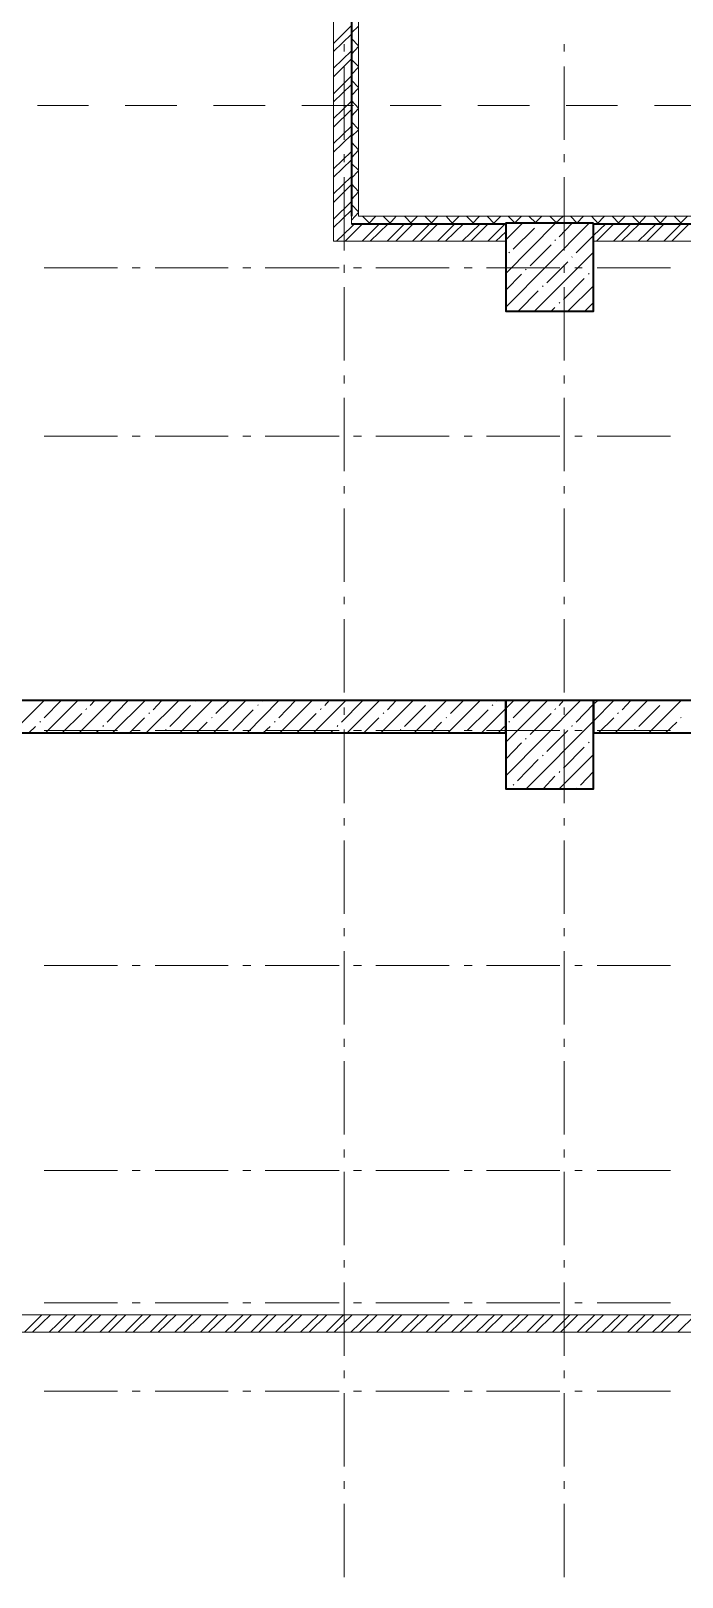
# Model space of a CAD drawing. Header units: millimetres. Extents: x -249154 to 415037, y -45458 to 354837.
# Drawn here: x -215240 to -210804, y 10750 to 21286 of the extents above; entities that cross this region are included whole.
import ezdxf

# ---------------------------------------------------------------- set-up
doc = ezdxf.new("R2010")
doc.units = ezdxf.units.MM

msp = doc.modelspace()

# ---------------------------------------------------------------- linework, layer by layer
at = {"lineweight": 9}
for points in [[(-213056, 24586), (-203312, 24586), (-203312, 24709), (-213056, 24709), (-213056, 28412), (-213179, 28412), (-213179, 19854), (-213056, 19854), (-212005, 19854), (-212005, 19973), (-213056, 19973), (-213056, 20024)], [(-211408, 19973), (-211408, 19854), (-208205, 19854), (-208205, 19973)], [(-215911, 12420), (-210404, 12420), (-210404, 12538), (-215911, 12538)]]:
    msp.add_lwpolyline(points, close=True, dxfattribs=at)
for points in [[(-203151, 16724), (-203151, 16770), (-203651, 16770), (-203651, 19973), (-203651, 20024), (-213009, 20024), (-213009, 24586), (-213056, 24586)], [(-213179, 21201), (-213056, 21324)], [(-213056, 21273), (-213009, 21320)], [(-213179, 21146), (-213056, 21265)], [(-213107, 21146), (-213107, 21197)], [(-213009, 21185), (-213056, 21235)], [(-213056, 21129), (-213009, 21180)], [(-211607, 21146), (-211607, 21197)], [(-213179, 21032), (-213056, 21151)], [(-213179, 20973), (-213056, 21096)], [(-213009, 21045), (-213056, 21091)], [(-213179, 20858), (-213056, 20981)], [(-213107, 20545), (-213107, 21045)], [(-213056, 20990), (-213009, 21040)], [(-211607, 20545), (-211607, 21045)], [(-213179, 20803), (-213056, 20922)], [(-213179, 20176), (-213179, 20896)], [(-213009, 20901), (-213056, 20952)], [(-213056, 20846), (-213009, 20896)], [(-213009, 20896), (-213009, 20176)], [(-215195, 20778), (-214848, 20778)], [(-214598, 20778), (-214246, 20778)], [(-213996, 20778), (-213645, 20778)], [(-213395, 20778), (-213043, 20778)], [(-213179, 20689), (-213056, 20807)], [(-213009, 20761), (-213056, 20812)], [(-213056, 20706), (-213009, 20757)], [(-212793, 20778), (-212446, 20778)], [(-212196, 20778), (-211844, 20778)], [(-211594, 20778), (-211243, 20778)], [(-210993, 20778), (-210641, 20778)], [(-213179, 20630), (-213056, 20752)], [(-213009, 20617), (-213056, 20668)], [(-213179, 20519), (-213056, 20638)], [(-213179, 20460), (-213056, 20579)], [(-213056, 20566), (-213009, 20613)], [(-213179, 20346), (-213056, 20464)], [(-213107, 20392), (-213107, 20447)], [(-213009, 20477), (-213056, 20528)], [(-213056, 20422), (-213009, 20473)], [(-211607, 20392), (-211607, 20447)], [(-213179, 20291), (-213056, 20409)], [(-213009, 20337), (-213056, 20384)], [(-213179, 20176), (-213056, 20295)], [(-213179, 20117), (-213056, 20240)], [(-213107, 19791), (-213107, 20291)], [(-213056, 20282), (-213009, 20333)], [(-213009, 20193), (-213056, 20244)], [(-211607, 19791), (-211607, 20291)], [(-213179, 20003), (-213056, 20125)], [(-213056, 20138), (-213009, 20189)], [(-213179, 19947), (-213056, 20066)], [(-213009, 20053), (-213056, 20104)], [(-213056, 19998), (-213030, 20024), (-213009, 20049)], [(-213056, 20024), (-213056, 19973)], [(-212929, 19973), (-212980, 20024)], [(-212941, 19973), (-212891, 20024)], [(-212789, 19973), (-212840, 20024)], [(-212797, 19973), (-212751, 20024)], [(-212645, 19973), (-212696, 20024)], [(-212658, 19973), (-212607, 20024)], [(-212505, 19973), (-212556, 20024)], [(-212518, 19973), (-212467, 20024)], [(-212365, 19973), (-212412, 20024)], [(-212374, 19973), (-212323, 20024)], [(-212221, 19973), (-212272, 20024)], [(-212234, 19973), (-212183, 20024)], [(-212081, 19973), (-212132, 20024)], [(-212090, 19973), (-212039, 20024)], [(-211942, 19977), (-211988, 20024)], [(-211946, 19977), (-211899, 20024)], [(-211798, 19977), (-211848, 20024)], [(-211806, 19977), (-211759, 20024)], [(-211658, 19977), (-211704, 20024)], [(-211666, 19977), (-211615, 20024)], [(-211518, 19977), (-211565, 20024)], [(-211522, 19977), (-211476, 20024)], [(-211374, 19973), (-211421, 20024)], [(-211382, 19973), (-211332, 20024)], [(-211230, 19973), (-211281, 20024)], [(-211243, 19973), (-211192, 20024)], [(-211090, 19973), (-211141, 20024)], [(-211099, 19973), (-211052, 20024)], [(-210946, 19973), (-210997, 20024)], [(-210959, 19973), (-210908, 20024)], [(-210806, 19973), (-210857, 20024)], [(-210819, 19973), (-210768, 20024)], [(-213157, 19854), (-213056, 19952), (-213035, 19973)], [(-213098, 19854), (-213056, 19897), (-212980, 19973)], [(-212984, 19854), (-212865, 19973)], [(-212929, 19854), (-212806, 19973)], [(-212814, 19854), (-212696, 19973)], [(-212755, 19854), (-212636, 19973)], [(-212641, 19854), (-212522, 19973)], [(-212586, 19854), (-212467, 19973)], [(-212471, 19854), (-212353, 19973)], [(-212416, 19854), (-212293, 19973)], [(-212302, 19854), (-212179, 19973)], [(-212242, 19854), (-212124, 19973)], [(-212128, 19854), (-212009, 19973)], [(-212073, 19854), (-212005, 19918)], [(-212005, 19863), (-211891, 19977)], [(-212005, 19634), (-211666, 19977)], [(-212005, 19405), (-211437, 19977)], [(-212005, 19977), (-212005, 19977)], [(-211954, 19799), (-211810, 19943)], [(-211785, 19973), (-211781, 19977)], [(-211641, 19884), (-211552, 19977)], [(-211408, 19892), (-211323, 19973)], [(-211387, 19854), (-211268, 19973)], [(-211272, 19854), (-211154, 19973)], [(-211217, 19854), (-211094, 19973)], [(-211103, 19854), (-210980, 19973)], [(-211044, 19854), (-210925, 19973)], [(-210929, 19854), (-210811, 19973)], [(-210874, 19854), (-210755, 19973)], [(-211840, 19685), (-211696, 19829)], [(-211670, 19859), (-211666, 19863)], [(-211526, 19774), (-211408, 19892)], [(-211984, 19774), (-211980, 19778)], [(-211810, 19376), (-211408, 19778)], [(-211726, 19570), (-211582, 19714)], [(-211556, 19744), (-211552, 19748)], [(-215149, 19672), (-214649, 19672)], [(-214551, 19672), (-214496, 19672)], [(-214394, 19672), (-213895, 19672)], [(-213797, 19672), (-213742, 19672)], [(-213645, 19672), (-213141, 19672)], [(-213107, 19638), (-213107, 19693)], [(-213043, 19672), (-212988, 19672)], [(-212891, 19672), (-212391, 19672)], [(-212289, 19672), (-212234, 19672)], [(-212136, 19672), (-211637, 19672)], [(-212005, 19520), (-211899, 19630)], [(-211870, 19659), (-211865, 19664)], [(-211611, 19456), (-211471, 19600)], [(-211607, 19638), (-211607, 19693)], [(-211535, 19672), (-211484, 19672)], [(-211442, 19630), (-211437, 19634)], [(-211412, 19659), (-211408, 19664)], [(-211382, 19672), (-210883, 19672)], [(-213107, 19041), (-213107, 19541)], [(-211920, 19376), (-211785, 19515)], [(-211755, 19545), (-211751, 19549)], [(-211607, 19041), (-211607, 19541)], [(-211582, 19376), (-211408, 19549)], [(-211696, 19376), (-211670, 19401)], [(-211641, 19431), (-211637, 19435)], [(-211467, 19376), (-211408, 19435)], [(-213107, 18884), (-213107, 18939)], [(-211607, 18884), (-211607, 18939)], [(-213107, 18287), (-213107, 18787)], [(-211607, 18287), (-211607, 18787)], [(-215149, 18524), (-214649, 18524)], [(-214551, 18524), (-214496, 18524)], [(-214394, 18524), (-213895, 18524)], [(-213797, 18524), (-213742, 18524)], [(-213645, 18524), (-213141, 18524)], [(-213043, 18524), (-212988, 18524)], [(-212891, 18524), (-212391, 18524)], [(-212289, 18524), (-212234, 18524)], [(-212136, 18524), (-211637, 18524)], [(-211535, 18524), (-211484, 18524)], [(-211382, 18524), (-210883, 18524)], [(-213107, 18134), (-213107, 18185)], [(-211607, 18134), (-211607, 18185)], [(-213107, 17533), (-213107, 18033)], [(-211607, 17533), (-211607, 18033)], [(-213107, 17380), (-213107, 17431)], [(-211607, 17380), (-211607, 17431)], [(-213107, 16779), (-213107, 17279)], [(-211607, 16779), (-211607, 17279)], [(-215369, 16503), (-215149, 16724)], [(-215149, 16605), (-215034, 16724)], [(-215140, 16503), (-214920, 16724)], [(-214911, 16503), (-214691, 16724)], [(-214865, 16660), (-214860, 16669)], [(-214835, 16690), (-214805, 16724)], [(-214721, 16575), (-214581, 16719)], [(-214683, 16503), (-214462, 16724)], [(-214454, 16503), (-214233, 16724)], [(-214407, 16660), (-214348, 16724)], [(-214293, 16546), (-214153, 16690)], [(-214225, 16503), (-214005, 16724)], [(-214123, 16719), (-214119, 16724)], [(-213996, 16503), (-213776, 16724)], [(-213979, 16635), (-213890, 16724)], [(-213865, 16520), (-213725, 16660)], [(-213767, 16503), (-213551, 16724)], [(-213695, 16690), (-213691, 16694)], [(-213666, 16719), (-213662, 16724)], [(-213551, 16605), (-213437, 16724)], [(-213543, 16503), (-213323, 16724)], [(-213314, 16503), (-213094, 16724)], [(-213268, 16660), (-213263, 16669)], [(-213238, 16690), (-213208, 16724)], [(-213124, 16575), (-212984, 16719)], [(-213107, 16626), (-213107, 16677)], [(-213085, 16503), (-212865, 16724)], [(-212857, 16503), (-212636, 16724)], [(-212810, 16660), (-212751, 16724)], [(-212696, 16546), (-212552, 16690)], [(-212628, 16503), (-212408, 16724)], [(-212526, 16719), (-212522, 16724)], [(-212399, 16503), (-212179, 16724)], [(-212382, 16635), (-212293, 16724)], [(-212268, 16520), (-212124, 16660)], [(-212170, 16503), (-212005, 16669), (-211950, 16724)], [(-212098, 16690), (-212094, 16694)], [(-212069, 16719), (-212064, 16724)], [(-212005, 16440), (-211721, 16724)], [(-212005, 16211), (-211497, 16724)], [(-211954, 16605), (-211836, 16724)], [(-211865, 16122), (-211408, 16584), (-211268, 16724)], [(-211670, 16660), (-211666, 16669)], [(-211641, 16690), (-211611, 16724)], [(-211607, 16626), (-211607, 16677)], [(-211526, 16575), (-211408, 16698), (-211382, 16719)], [(-211260, 16503), (-211039, 16724)], [(-211213, 16660), (-211154, 16724)], [(-211099, 16546), (-210955, 16690)], [(-211031, 16503), (-210811, 16724)], [(-210929, 16719), (-210925, 16724)], [(-215254, 16503), (-215208, 16546)], [(-215178, 16575), (-215174, 16580)], [(-215026, 16503), (-214894, 16635)], [(-214750, 16546), (-214746, 16554)], [(-214568, 16503), (-214466, 16605)], [(-214437, 16635), (-214433, 16639)], [(-214111, 16503), (-214039, 16575)], [(-214009, 16605), (-214005, 16609)], [(-213657, 16503), (-213611, 16546)], [(-213581, 16575), (-213577, 16580)], [(-213429, 16503), (-213297, 16635)], [(-213153, 16546), (-213149, 16554)], [(-212971, 16503), (-212869, 16605)], [(-212840, 16635), (-212835, 16639)], [(-212514, 16503), (-212442, 16575)], [(-212412, 16605), (-212408, 16609)], [(-212056, 16503), (-212014, 16546)], [(-211984, 16575), (-211980, 16580)], [(-211840, 16491), (-211696, 16635)], [(-211556, 16546), (-211552, 16554)], [(-211374, 16503), (-211268, 16605)], [(-211243, 16635), (-211238, 16639)], [(-210916, 16503), (-210840, 16575)], [(-210815, 16605), (-210811, 16609)], [(-215149, 16520), (-214649, 16520)], [(-214797, 16503), (-214780, 16520)], [(-214551, 16520), (-214496, 16520)], [(-214394, 16520), (-213895, 16520)], [(-214322, 16520), (-214318, 16525)], [(-213797, 16520), (-213742, 16520)], [(-213645, 16520), (-213141, 16520)], [(-213200, 16503), (-213183, 16520)], [(-213107, 16025), (-213107, 16525)], [(-213043, 16520), (-212988, 16520)], [(-212891, 16520), (-212391, 16520)], [(-212725, 16520), (-212721, 16525)], [(-212289, 16520), (-212234, 16520)], [(-212136, 16520), (-211637, 16520)], [(-211870, 16461), (-211865, 16465)], [(-211726, 16376), (-211582, 16520)], [(-211607, 16025), (-211607, 16525)], [(-211535, 16520), (-211484, 16520)], [(-211442, 16436), (-211437, 16440)], [(-211412, 16461), (-211408, 16469)], [(-211382, 16520), (-210883, 16520)], [(-211128, 16520), (-211124, 16525)], [(-212005, 16325), (-211899, 16436)], [(-211755, 16347), (-211751, 16351)], [(-211641, 16122), (-211408, 16355)], [(-211611, 16262), (-211471, 16406)], [(-211925, 16177), (-211785, 16321)], [(-211641, 16232), (-211637, 16241)], [(-211497, 16147), (-211408, 16241)], [(-211954, 16147), (-211950, 16152)], [(-211751, 16122), (-211670, 16207)], [(-211526, 16122), (-211522, 16126)], [(-211412, 16122), (-211408, 16126)], [(-213107, 15872), (-213107, 15923)], [(-211607, 15872), (-211607, 15923)], [(-213107, 15271), (-213107, 15770)], [(-211607, 15271), (-211607, 15770)], [(-213107, 15118), (-213107, 15173)], [(-211607, 15118), (-211607, 15173)], [(-213107, 14516), (-213107, 15016)], [(-211607, 14516), (-211607, 15016)], [(-215149, 14919), (-214649, 14919)], [(-214551, 14919), (-214496, 14919)], [(-214394, 14919), (-213895, 14919)], [(-213797, 14919), (-213742, 14919)], [(-213645, 14919), (-213141, 14919)], [(-213043, 14919), (-212988, 14919)], [(-212891, 14919), (-212391, 14919)], [(-212289, 14919), (-212234, 14919)], [(-212136, 14919), (-211637, 14919)], [(-211535, 14919), (-211484, 14919)], [(-211382, 14919), (-210883, 14919)], [(-213107, 14364), (-213107, 14419)], [(-211607, 14364), (-211607, 14419)], [(-213107, 13767), (-213107, 14267)], [(-211607, 13767), (-211607, 14267)], [(-213107, 13610), (-213107, 13665)], [(-211607, 13610), (-211607, 13665)], [(-215149, 13521), (-214649, 13521)], [(-214551, 13521), (-214496, 13521)], [(-214394, 13521), (-213895, 13521)], [(-213797, 13521), (-213742, 13521)], [(-213645, 13521), (-213141, 13521)], [(-213107, 13013), (-213107, 13512)], [(-213043, 13521), (-212988, 13521)], [(-212891, 13521), (-212391, 13521)], [(-212289, 13521), (-212234, 13521)], [(-212136, 13521), (-211637, 13521)], [(-211607, 13013), (-211607, 13512)], [(-211535, 13521), (-211484, 13521)], [(-211382, 13521), (-210883, 13521)], [(-213107, 12860), (-213107, 12911)], [(-211607, 12860), (-211607, 12911)], [(-213107, 12259), (-213107, 12758)], [(-211607, 12259), (-211607, 12758)], [(-215284, 12420), (-215165, 12538)], [(-215229, 12420), (-215106, 12538)], [(-215149, 12619), (-214649, 12619)], [(-215115, 12420), (-214992, 12538)], [(-215055, 12420), (-214937, 12538)], [(-214941, 12420), (-214822, 12538)], [(-214886, 12420), (-214763, 12538)], [(-214771, 12420), (-214653, 12538)], [(-214712, 12420), (-214594, 12538)], [(-214598, 12420), (-214479, 12538)], [(-214551, 12619), (-214496, 12619)], [(-214543, 12420), (-214424, 12538)], [(-214428, 12420), (-214310, 12538)], [(-214394, 12619), (-213895, 12619)], [(-214373, 12420), (-214250, 12538)], [(-214259, 12420), (-214136, 12538)], [(-214200, 12420), (-214081, 12538)], [(-214085, 12420), (-213967, 12538)], [(-214030, 12420), (-213907, 12538)], [(-213916, 12420), (-213793, 12538)], [(-213856, 12420), (-213738, 12538)], [(-213797, 12619), (-213742, 12619)], [(-213742, 12420), (-213623, 12538)], [(-213687, 12420), (-213568, 12538)], [(-213645, 12619), (-213141, 12619)], [(-213573, 12420), (-213454, 12538)], [(-213518, 12420), (-213395, 12538)], [(-213403, 12420), (-213280, 12538)], [(-213344, 12420), (-213225, 12538)], [(-213229, 12420), (-213111, 12538)], [(-213174, 12420), (-213052, 12538)], [(-213060, 12420), (-212937, 12538)], [(-213043, 12619), (-212988, 12619)], [(-213001, 12420), (-212882, 12538)], [(-212891, 12619), (-212391, 12619)], [(-212886, 12420), (-212768, 12538)], [(-212831, 12420), (-212713, 12538)], [(-212717, 12420), (-212598, 12538)], [(-212658, 12420), (-212539, 12538)], [(-212547, 12420), (-212425, 12538)], [(-212488, 12420), (-212369, 12538)], [(-212374, 12420), (-212255, 12538)], [(-212319, 12420), (-212196, 12538)], [(-212289, 12619), (-212234, 12619)], [(-212204, 12420), (-212081, 12538)], [(-212145, 12420), (-212026, 12538)], [(-212136, 12619), (-211637, 12619)], [(-212031, 12420), (-211912, 12538)], [(-211976, 12420), (-211853, 12538)], [(-211861, 12420), (-211743, 12538)], [(-211802, 12420), (-211683, 12538)], [(-211687, 12420), (-211569, 12538)], [(-211632, 12420), (-211514, 12538)], [(-211535, 12619), (-211484, 12619)], [(-211518, 12420), (-211399, 12538)], [(-211463, 12420), (-211340, 12538)], [(-211382, 12619), (-210883, 12619)], [(-211349, 12420), (-211226, 12538)], [(-211289, 12420), (-211171, 12538)], [(-211175, 12420), (-211056, 12538)], [(-211120, 12420), (-210997, 12538)], [(-211005, 12420), (-210883, 12538)], [(-210946, 12420), (-210827, 12538)], [(-210832, 12420), (-210713, 12538)], [(-213107, 12106), (-213107, 12157)], [(-211607, 12106), (-211607, 12157)], [(-215149, 12017), (-214649, 12017)], [(-214551, 12017), (-214496, 12017)], [(-214394, 12017), (-213895, 12017)], [(-213797, 12017), (-213742, 12017)], [(-213645, 12017), (-213141, 12017)], [(-213043, 12017), (-212988, 12017)], [(-212891, 12017), (-212391, 12017)], [(-212289, 12017), (-212234, 12017)], [(-212136, 12017), (-211637, 12017)], [(-211535, 12017), (-211484, 12017)], [(-211382, 12017), (-210883, 12017)], [(-213107, 11504), (-213107, 12004)], [(-211607, 11504), (-211607, 12004)], [(-213107, 11352), (-213107, 11403)], [(-211607, 11352), (-211607, 11403)], [(-213107, 10750), (-213107, 11250)], [(-211607, 10750), (-211607, 11250)]]:
    msp.add_lwpolyline(points, dxfattribs=at)
at = {"lineweight": 40}
for points in [[(-213056, 24586), (-213056, 20024)], [(-213056, 19973), (-212005, 19973)], [(-211408, 19973), (-208205, 19973)], [(-203469, 15521), (-209904, 15521), (-209904, 16503), (-208205, 16503), (-208205, 16724), (-211408, 16724), (-211408, 16503), (-210124, 16503), (-210124, 14822), (-209904, 14822), (-209904, 15300), (-203350, 15300), (-203350, 15521)]]:
    msp.add_lwpolyline(points, dxfattribs=at)
for points in [[(-211408, 19977), (-212005, 19977), (-212005, 19376), (-211408, 19376)], [(-212005, 16724), (-215809, 16724), (-215809, 16503), (-212005, 16503)], [(-211408, 16724), (-212005, 16724), (-212005, 16122), (-211408, 16122)]]:
    msp.add_lwpolyline(points, close=True, dxfattribs=at)

doc.saveas('drawing.dxf')
